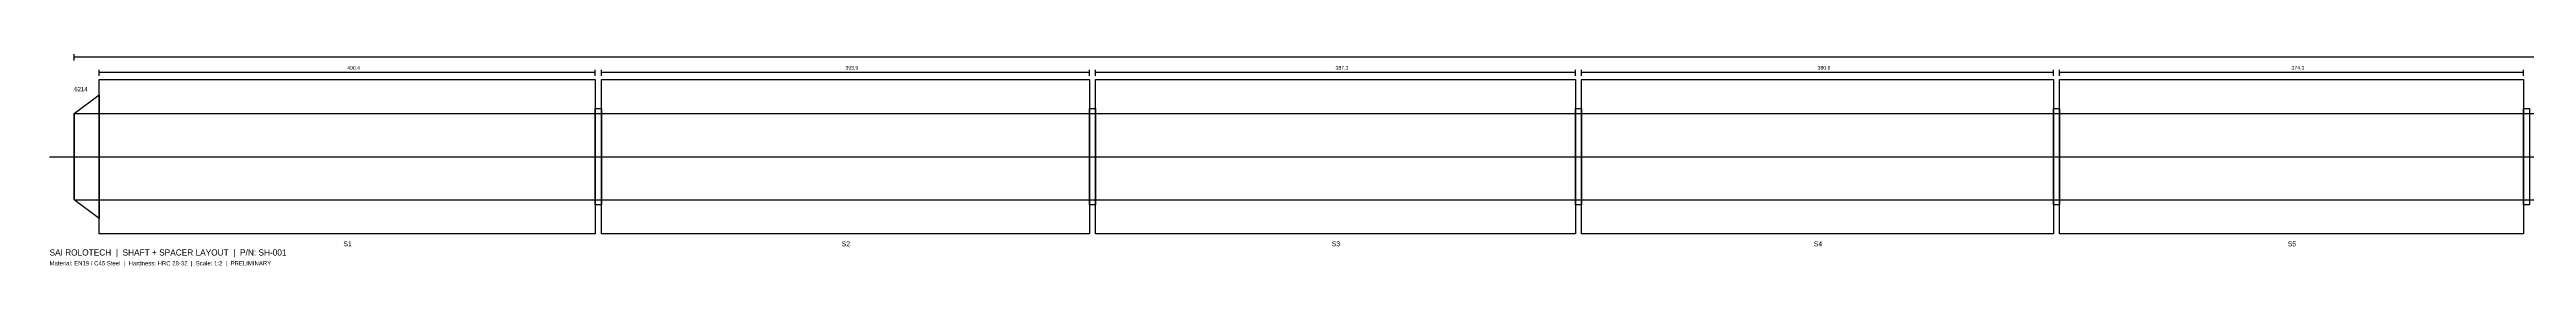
# Model space of a CAD drawing. Header units: metres. Extents: x -20 to 7516, y -89 to 86.
# Drawn here: x -20 to 1979, y -89 to 83 of the extents above; entities that cross this region are included whole.
import ezdxf

# ---------------------------------------------------------------- set-up
doc = ezdxf.new("R2010")
doc.units = ezdxf.units.M
for name, color, linetype in [('CENTRE', 1, 'Continuous'), ('DIMENSION', 2, 'Continuous'), ('HATCH', 8, 'Continuous'), ('NOTES', 3, 'Continuous'), ('OUTLINE', 7, 'Continuous'), ('TITLE', 4, 'Continuous')]:
    doc.layers.add(name, color=color, linetype=linetype)

msp = doc.modelspace()

# ---------------------------------------------------------------- linework, layer by layer
at = {"layer": 'CENTRE'}
msp.add_line((-20, 0), (7488.8, 0), dxfattribs=at)
at = {"layer": 'DIMENSION', "color": 2}
for p, q in [((0, 78), (0, 83)), ((0, 81), (7468.8, 81)), ((20, 65.5), (20, 70.5)), ((20, 68.5), (420.4, 68.5)), ((420.4, 65.5), (420.4, 70.5)), ((425.4, 65.5), (425.4, 70.5)), ((425.4, 68.5), (819.3, 68.5)), ((819.3, 65.5), (819.3, 70.5)), ((824.3, 65.5), (824.3, 70.5)), ((824.3, 68.5), (1211.6, 68.5)), ((1211.6, 65.5), (1211.6, 70.5)), ((1216.6, 65.5), (1216.6, 70.5)), ((1216.6, 68.5), (1597.4, 68.5)), ((1597.4, 65.5), (1597.4, 70.5)), ((1602.4, 65.5), (1602.4, 70.5)), ((1602.4, 68.5), (1976.7, 68.5)), ((1976.7, 65.5), (1976.7, 70.5))]:
    msp.add_line(p, q, dxfattribs=at)
at = {"layer": 'HATCH'}
for points in [[(420.4, 39), (425.4, 39), (425.4, -39), (420.4, -39)], [(819.3, 39), (824.3, 39), (824.3, -39), (819.3, -39)], [(1211.6, 39), (1216.6, 39), (1216.6, -39), (1211.6, -39)], [(1597.4, 39), (1602.4, 39), (1602.4, -39), (1597.4, -39)], [(1976.7, 39), (1981.7, 39), (1981.7, -39), (1976.7, -39)]]:
    msp.add_lwpolyline(points, close=True, dxfattribs=at)
at = {"layer": 'OUTLINE'}
for p, q in [((0, 35), (7468.8, 35)), ((0, 35), (0, -35)), ((0, -35), (7468.8, -35))]:
    msp.add_line(p, q, dxfattribs=at)
for points in [[(20, 62.5), (420.4, 62.5), (420.4, -62.5), (20, -62.5)], [(425.4, 62.5), (819.3, 62.5), (819.3, -62.5), (425.4, -62.5)], [(824.3, 62.5), (1211.6, 62.5), (1211.6, -62.5), (824.3, -62.5)], [(1216.6, 62.5), (1597.4, 62.5), (1597.4, -62.5), (1216.6, -62.5)], [(1602.4, 62.5), (1976.7, 62.5), (1976.7, -62.5), (1602.4, -62.5)], [(0, 35), (20, 50), (20, -50), (0, -35)]]:
    msp.add_lwpolyline(points, close=True, dxfattribs=at)

# ---------------------------------------------------------------- texts
at = {"layer": 'DIMENSION'}
for s, p in [('400.4', (220.2, 70.5)), ('393.9', (622.35, 70.5)), ('387.3', (1017.95, 70.5)), ('380.8', (1407, 70.5)), ('374.3', (1789.55, 70.5))]:
    msp.add_text(s, height=3, dxfattribs=at).set_placement(p)
at = {"layer": 'NOTES'}
for s, p in [('6214', (0, 53)), ('Material: EN19 / C45 Steel  |  Hardness: HRC 28-32  |  Scale: 1:2  |  PRELIMINARY', (-20, -88))]:
    msp.add_text(s, height=3.5, dxfattribs=at).set_placement(p)
at = {"layer": 'TITLE'}
for s, height, p in [('SAI ROLOTECH  |  SHAFT + SPACER LAYOUT  |  P/N: SH-001', 5, (-20, -80)), ('S1', 4, (217.2, -72.5)), ('S2', 4, (619.35, -72.5)), ('S3', 4, (1014.95, -72.5)), ('S4', 4, (1404, -72.5)), ('S5', 4, (1786.55, -72.5))]:
    msp.add_text(s, height=height, dxfattribs=at).set_placement(p)

doc.saveas('drawing.dxf')
